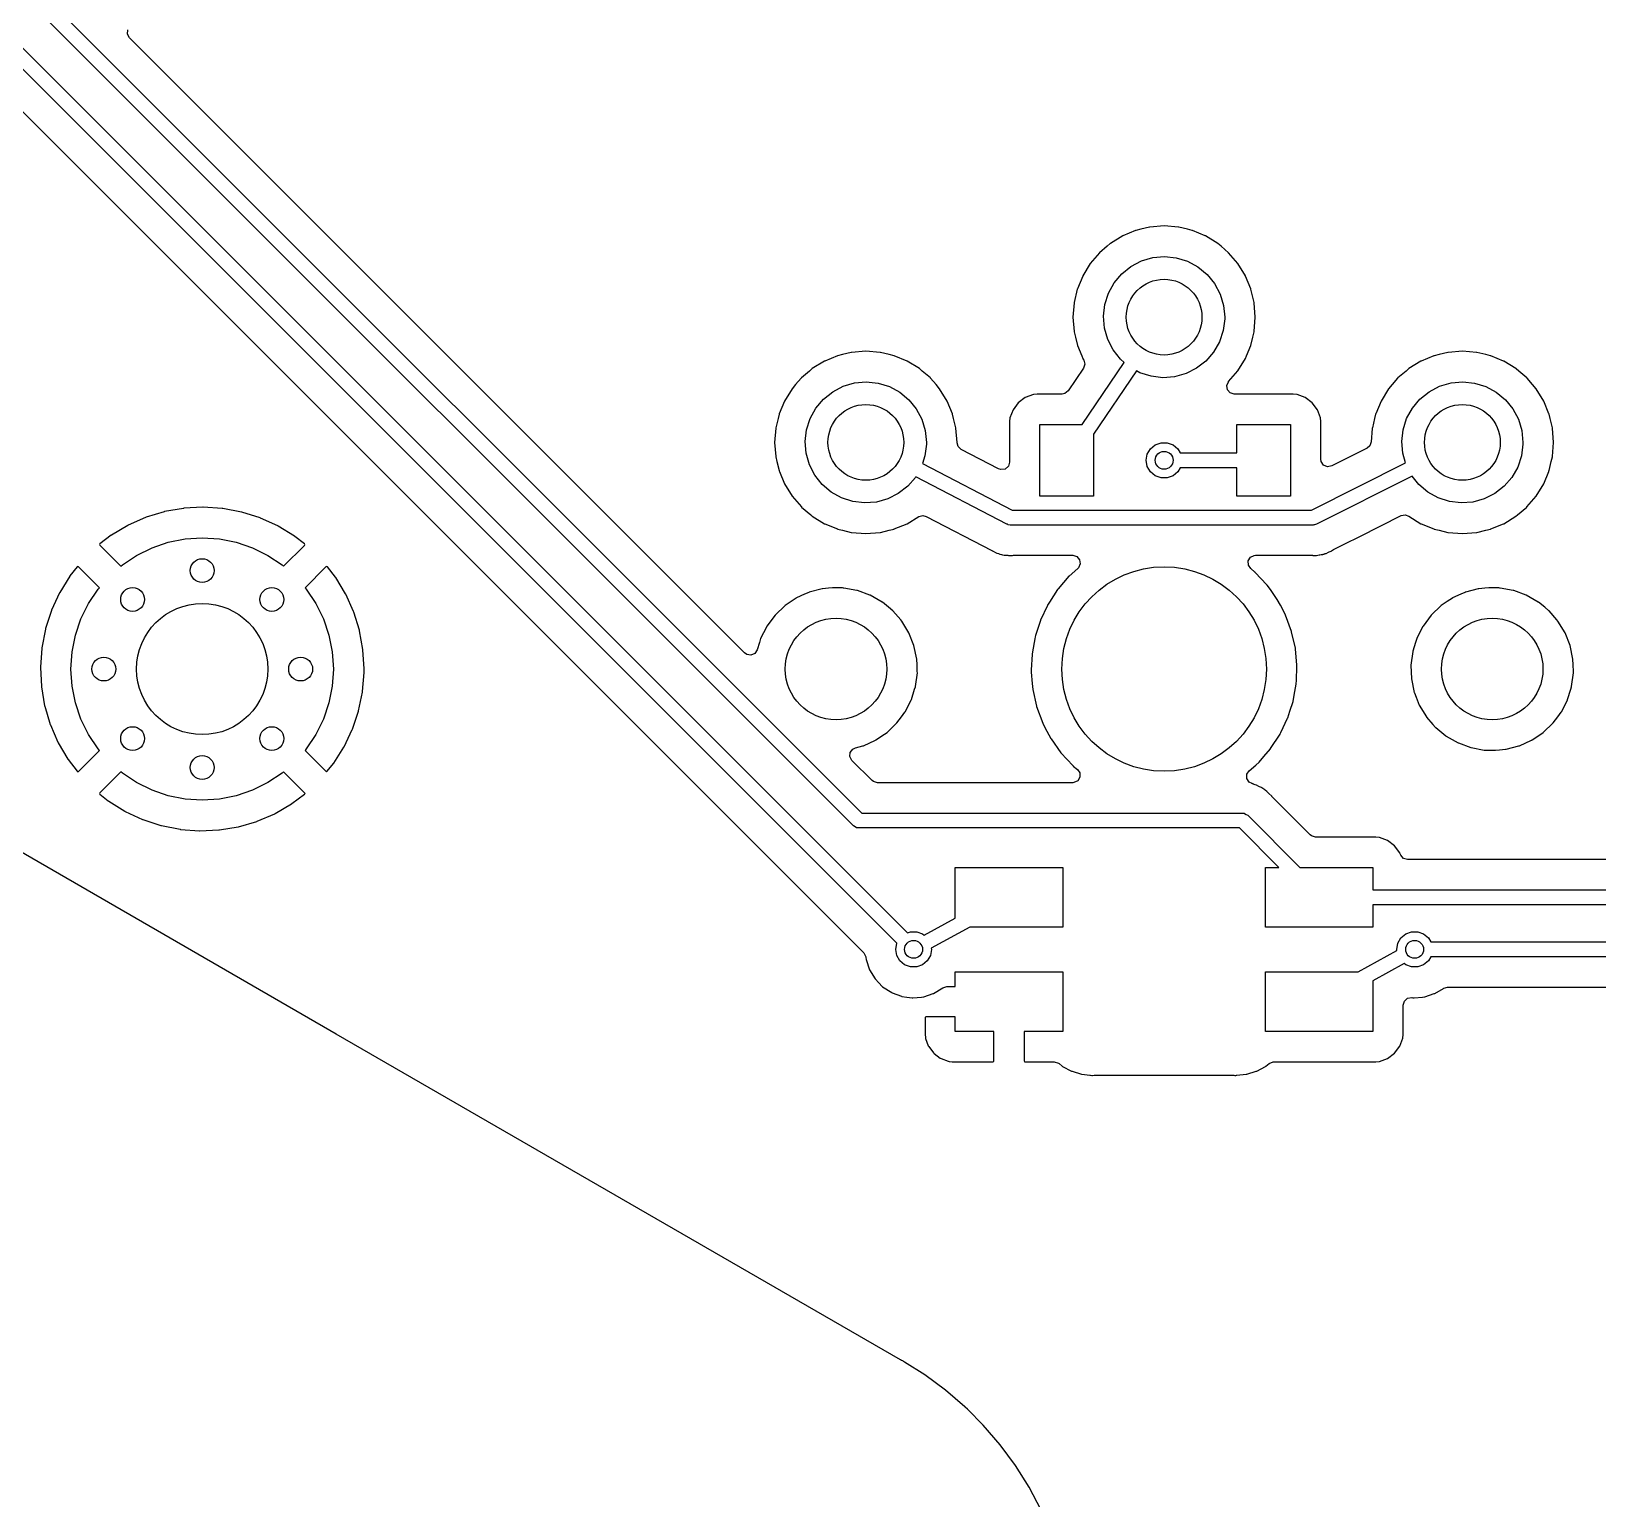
# Model space of a CAD drawing. Extents: x 144 to 253, y -181 to -52.
# Drawn here: x 169.01 to 195.27, y -140.91 to -116.31 of the extents above; entities that cross this region are included whole.
import ezdxf

# ---------------------------------------------------------------- set-up
doc = ezdxf.new("R2010")
doc.units = 0
doc.layers.add('BLACK', color=7, linetype='CONTINUOUS')

msp = doc.modelspace()

# ---------------------------------------------------------------- linework, layer by layer
at = {"layer": 'BLACK', "linetype": 'CONTINUOUS'}
for p, q in [((182.792, -129.628), (168.858, -115.695)), ((169.212, -115.695), (182.932, -129.415)), ((168.393, -116.117), (183.699, -131.422)), ((170.62, -116.356), (170.626, -116.285)), ((183.519, -131.596), (168.253, -116.33)), ((170.654, -116.419), (170.62, -116.356)), ((180.967, -126.731), (170.654, -116.419)), ((168.08, -116.875), (182.965, -131.761)), ((187.306, -119.737), (187.101, -119.863)), ((187.31, -119.736), (187.306, -119.737)), ((187.523, -119.648), (187.31, -119.736)), ((187.31, -119.736), (187.31, -119.736)), ((187.527, -119.646), (187.523, -119.648)), ((187.523, -119.648), (187.523, -119.648)), ((187.609, -119.626), (187.527, -119.646)), ((187.756, -119.591), (187.609, -119.626)), ((187.761, -119.59), (187.756, -119.591)), ((187.756, -119.591), (187.756, -119.591)), ((188, -119.571), (187.761, -119.59)), ((188.239, -119.59), (188, -119.571)), ((188.244, -119.591), (188.239, -119.59)), ((188.391, -119.626), (188.244, -119.591)), ((188.244, -119.591), (188.244, -119.591)), ((188.473, -119.646), (188.391, -119.626)), ((188.477, -119.648), (188.473, -119.646)), ((188.69, -119.736), (188.477, -119.648)), ((188.477, -119.648), (188.477, -119.648)), ((188.694, -119.737), (188.69, -119.736)), ((188.69, -119.736), (188.69, -119.736)), ((188.899, -119.863), (188.694, -119.737)), ((187.044, -119.911), (186.919, -120.019)), ((187.097, -119.866), (187.044, -119.911)), ((187.101, -119.863), (187.097, -119.866)), ((187.097, -119.866), (187.097, -119.866)), ((188.903, -119.866), (188.899, -119.863)), ((188.956, -119.911), (188.903, -119.866)), ((188.903, -119.866), (188.903, -119.866)), ((189.081, -120.019), (188.956, -119.911)), ((186.763, -120.201), (186.637, -120.406)), ((186.919, -120.019), (186.763, -120.201)), ((187.289, -120.374), (187.444, -120.25)), ((187.444, -120.25), (187.619, -120.158)), ((187.619, -120.158), (187.81, -120.102)), ((187.81, -120.102), (188.007, -120.084)), ((188.007, -120.084), (188.204, -120.105)), ((188.204, -120.105), (188.394, -120.163)), ((188.394, -120.163), (188.568, -120.258)), ((188.568, -120.258), (188.721, -120.384)), ((189.237, -120.201), (189.081, -120.019)), ((189.363, -120.406), (189.237, -120.201)), ((186.636, -120.41), (186.548, -120.623)), ((186.637, -120.406), (186.636, -120.41)), ((186.636, -120.41), (186.636, -120.41)), ((187.162, -120.526), (187.289, -120.374)), ((188.721, -120.384), (188.846, -120.538)), ((189.364, -120.41), (189.363, -120.406)), ((189.452, -120.623), (189.364, -120.41)), ((189.364, -120.41), (189.364, -120.41)), ((186.544, -120.632), (186.491, -120.856)), ((186.546, -120.627), (186.544, -120.632)), ((186.548, -120.623), (186.546, -120.627)), ((187.006, -120.889), (187.066, -120.7)), ((187.066, -120.7), (187.162, -120.526)), ((188.846, -120.538), (188.939, -120.713)), ((188.939, -120.713), (188.997, -120.903)), ((189.454, -120.627), (189.452, -120.623)), ((189.456, -120.632), (189.454, -120.627)), ((189.509, -120.856), (189.456, -120.632)), ((186.49, -120.861), (186.471, -121.1)), ((186.491, -120.856), (186.49, -120.861)), ((186.491, -120.856), (186.491, -120.856)), ((186.984, -121.086), (187.006, -120.889)), ((188.997, -120.903), (189.016, -121.1)), ((189.51, -120.861), (189.509, -120.856)), ((189.509, -120.856), (189.509, -120.856)), ((189.529, -121.1), (189.51, -120.861)), ((186.471, -121.1), (186.49, -121.339)), ((187.001, -121.283), (186.984, -121.086)), ((187.055, -121.474), (187.001, -121.283)), ((189.016, -121.128), (188.991, -121.325)), ((189.016, -121.1), (189.016, -121.128)), ((189.51, -121.339), (189.529, -121.1)), ((186.49, -121.339), (186.491, -121.344)), ((186.491, -121.344), (186.491, -121.344)), ((186.491, -121.344), (186.513, -121.438)), ((186.513, -121.438), (186.546, -121.573)), ((186.546, -121.573), (186.548, -121.577)), ((187.146, -121.65), (187.055, -121.474)), ((188.928, -121.513), (188.83, -121.686)), ((188.991, -121.325), (188.928, -121.513)), ((189.452, -121.577), (189.454, -121.573)), ((189.454, -121.573), (189.487, -121.438)), ((189.487, -121.438), (189.509, -121.344)), ((189.509, -121.344), (189.51, -121.339)), ((189.509, -121.344), (189.509, -121.344)), ((182.306, -121.837), (182.101, -121.963)), ((182.31, -121.836), (182.306, -121.837)), ((182.523, -121.748), (182.31, -121.836)), ((182.31, -121.836), (182.31, -121.836)), ((182.527, -121.746), (182.523, -121.748)), ((182.523, -121.748), (182.523, -121.748)), ((182.609, -121.726), (182.527, -121.746)), ((182.756, -121.691), (182.609, -121.726)), ((182.761, -121.69), (182.756, -121.691)), ((182.756, -121.691), (182.756, -121.691)), ((183, -121.671), (182.761, -121.69)), ((183.239, -121.69), (183, -121.671)), ((183.244, -121.691), (183.239, -121.69)), ((183.391, -121.726), (183.244, -121.691)), ((183.244, -121.691), (183.244, -121.691)), ((183.473, -121.746), (183.391, -121.726)), ((183.477, -121.748), (183.473, -121.746)), ((183.69, -121.836), (183.477, -121.748)), ((183.477, -121.748), (183.477, -121.748)), ((183.694, -121.837), (183.69, -121.836)), ((183.69, -121.836), (183.69, -121.836)), ((183.899, -121.963), (183.694, -121.837)), ((186.548, -121.577), (186.548, -121.577)), ((186.548, -121.577), (186.619, -121.75)), ((186.619, -121.75), (186.637, -121.794)), ((186.637, -121.794), (186.64, -121.798)), ((186.64, -121.798), (186.654, -121.821)), ((186.654, -121.821), (186.672, -121.889)), ((187.269, -121.806), (187.146, -121.65)), ((187.332, -121.86), (187.269, -121.806)), ((188.701, -121.836), (188.544, -121.958)), ((188.83, -121.686), (188.701, -121.836)), ((189.237, -121.999), (189.363, -121.794)), ((189.363, -121.794), (189.381, -121.75)), ((189.381, -121.75), (189.452, -121.577)), ((189.452, -121.577), (189.452, -121.577)), ((192.306, -121.837), (192.101, -121.963)), ((192.31, -121.836), (192.306, -121.837)), ((192.523, -121.748), (192.31, -121.836)), ((192.31, -121.836), (192.31, -121.836)), ((192.527, -121.746), (192.523, -121.748)), ((192.523, -121.748), (192.523, -121.748)), ((192.609, -121.726), (192.527, -121.746)), ((192.756, -121.691), (192.609, -121.726)), ((192.761, -121.69), (192.756, -121.691)), ((192.756, -121.691), (192.756, -121.691)), ((193, -121.671), (192.761, -121.69)), ((193.239, -121.69), (193, -121.671)), ((193.244, -121.691), (193.239, -121.69)), ((193.391, -121.726), (193.244, -121.691)), ((193.244, -121.691), (193.244, -121.691)), ((193.473, -121.746), (193.391, -121.726)), ((193.477, -121.748), (193.473, -121.746)), ((193.69, -121.836), (193.477, -121.748)), ((193.477, -121.748), (193.477, -121.748)), ((193.694, -121.837), (193.69, -121.836)), ((193.69, -121.836), (193.69, -121.836)), ((193.899, -121.963), (193.694, -121.837)), ((182.055, -122.003), (181.919, -122.119)), ((182.097, -121.966), (182.055, -122.003)), ((182.101, -121.963), (182.097, -121.966)), ((182.097, -121.966), (182.097, -121.966)), ((183.903, -121.966), (183.899, -121.963)), ((183.945, -122.003), (183.903, -121.966)), ((183.903, -121.966), (183.903, -121.966)), ((184.081, -122.119), (183.945, -122.003)), ((186.651, -121.958), (186.393, -122.336)), ((186.625, -122.9), (187.332, -121.86)), ((186.672, -121.889), (186.651, -121.958)), ((187.539, -122.001), (186.818, -123.06)), ((187.593, -122.031), (187.539, -122.001)), ((187.782, -122.092), (187.593, -122.031)), ((187.979, -122.116), (187.782, -122.092)), ((188.367, -122.047), (188.176, -122.101)), ((188.544, -121.958), (188.367, -122.047)), ((189.081, -122.181), (189.237, -121.999)), ((192.055, -122.003), (191.919, -122.119)), ((192.097, -121.966), (192.055, -122.003)), ((192.101, -121.963), (192.097, -121.966)), ((192.097, -121.966), (192.097, -121.966)), ((193.903, -121.966), (193.899, -121.963)), ((193.945, -122.003), (193.903, -121.966)), ((193.903, -121.966), (193.903, -121.966)), ((194.081, -122.119), (193.945, -122.003)), ((181.763, -122.301), (181.637, -122.506)), ((181.822, -122.231), (181.763, -122.301)), ((181.915, -122.122), (181.822, -122.231)), ((181.919, -122.119), (181.915, -122.122)), ((182.289, -122.474), (182.444, -122.35)), ((182.444, -122.35), (182.619, -122.258)), ((182.619, -122.258), (182.81, -122.202)), ((182.81, -122.202), (183.007, -122.184)), ((183.007, -122.184), (183.204, -122.205)), ((183.204, -122.205), (183.394, -122.263)), ((183.394, -122.263), (183.568, -122.358)), ((183.568, -122.358), (183.721, -122.484)), ((184.085, -122.122), (184.081, -122.119)), ((184.178, -122.231), (184.085, -122.122)), ((184.237, -122.301), (184.178, -122.231)), ((184.363, -122.506), (184.237, -122.301)), ((186.393, -122.336), (186.338, -122.381)), ((188.176, -122.101), (187.979, -122.116)), ((189.05, -122.247), (189.08, -122.183)), ((189.06, -122.318), (189.05, -122.247)), ((189.107, -122.371), (189.06, -122.318)), ((189.08, -122.182), (189.081, -122.181)), ((189.08, -122.183), (189.08, -122.182)), ((191.763, -122.301), (191.637, -122.506)), ((191.822, -122.231), (191.763, -122.301)), ((191.915, -122.122), (191.822, -122.231)), ((191.919, -122.119), (191.915, -122.122)), ((192.289, -122.474), (192.444, -122.35)), ((192.444, -122.35), (192.619, -122.258)), ((192.619, -122.258), (192.81, -122.202)), ((192.81, -122.202), (193.007, -122.184)), ((193.007, -122.184), (193.204, -122.205)), ((193.204, -122.205), (193.394, -122.263)), ((193.394, -122.263), (193.568, -122.358)), ((193.568, -122.358), (193.721, -122.484)), ((194.085, -122.122), (194.081, -122.119)), ((194.178, -122.231), (194.085, -122.122)), ((194.237, -122.301), (194.178, -122.231)), ((194.363, -122.506), (194.237, -122.301)), ((181.636, -122.51), (181.548, -122.723)), ((181.637, -122.506), (181.636, -122.51)), ((181.636, -122.51), (181.636, -122.51)), ((182.162, -122.626), (182.289, -122.474)), ((183.721, -122.484), (183.846, -122.638)), ((184.364, -122.51), (184.363, -122.506)), ((184.452, -122.723), (184.364, -122.51)), ((184.364, -122.51), (184.364, -122.51)), ((185.555, -122.537), (185.467, -122.653)), ((185.671, -122.449), (185.555, -122.537)), ((185.808, -122.398), (185.671, -122.449)), ((185.87, -122.391), (185.808, -122.398)), ((186.289, -122.391), (185.87, -122.391)), ((186.338, -122.381), (186.289, -122.391)), ((189.175, -122.391), (189.107, -122.371)), ((190.166, -122.391), (189.175, -122.391)), ((190.228, -122.398), (190.166, -122.391)), ((190.365, -122.449), (190.228, -122.398)), ((190.481, -122.537), (190.365, -122.449)), ((190.569, -122.653), (190.481, -122.537)), ((191.636, -122.51), (191.548, -122.723)), ((191.637, -122.506), (191.636, -122.51)), ((191.636, -122.51), (191.636, -122.51)), ((192.162, -122.626), (192.289, -122.474)), ((193.721, -122.484), (193.846, -122.638)), ((194.364, -122.51), (194.363, -122.506)), ((194.452, -122.723), (194.364, -122.51)), ((194.364, -122.51), (194.364, -122.51)), ((181.529, -122.797), (181.491, -122.956)), ((181.546, -122.727), (181.529, -122.797)), ((181.548, -122.723), (181.546, -122.727)), ((182.006, -122.989), (182.066, -122.8)), ((182.066, -122.8), (182.162, -122.626)), ((183.846, -122.638), (183.939, -122.813)), ((183.939, -122.813), (183.997, -123.003)), ((184.454, -122.727), (184.452, -122.723)), ((184.471, -122.797), (184.454, -122.727)), ((184.509, -122.956), (184.471, -122.797)), ((185.416, -122.79), (185.409, -122.852)), ((185.409, -122.852), (185.409, -123.533)), ((185.467, -122.653), (185.416, -122.79)), ((190.62, -122.79), (190.569, -122.653)), ((190.626, -122.852), (190.62, -122.79)), ((190.626, -123.482), (190.626, -122.852)), ((191.529, -122.797), (191.491, -122.956)), ((191.546, -122.727), (191.529, -122.797)), ((191.548, -122.723), (191.546, -122.727)), ((192.006, -122.989), (192.066, -122.8)), ((192.066, -122.8), (192.162, -122.626)), ((193.846, -122.638), (193.939, -122.813)), ((193.939, -122.813), (193.997, -123.003)), ((194.454, -122.727), (194.452, -122.723)), ((194.471, -122.797), (194.454, -122.727)), ((194.509, -122.956), (194.471, -122.797)), ((181.49, -122.961), (181.471, -123.2)), ((181.491, -122.956), (181.49, -122.961)), ((181.491, -122.956), (181.491, -122.956)), ((181.984, -123.186), (182.006, -122.989)), ((183.997, -123.003), (184.016, -123.2)), ((184.51, -122.961), (184.509, -122.956)), ((184.509, -122.956), (184.509, -122.956)), ((184.529, -123.2), (184.51, -122.961)), ((185.918, -124.1), (185.918, -122.9)), ((185.918, -122.9), (186.625, -122.9)), ((186.818, -123.06), (186.818, -124.1)), ((189.218, -123.375), (189.218, -122.9)), ((189.218, -122.9), (190.118, -122.9)), ((190.118, -122.9), (190.118, -124.1)), ((191.489, -122.966), (191.471, -123.193)), ((191.49, -122.961), (191.489, -122.966)), ((191.491, -122.956), (191.49, -122.961)), ((191.491, -122.956), (191.491, -122.956)), ((191.984, -123.186), (192.006, -122.989)), ((193.997, -123.003), (194.016, -123.2)), ((194.51, -122.961), (194.509, -122.956)), ((194.509, -122.956), (194.509, -122.956)), ((194.529, -123.2), (194.51, -122.961)), ((181.471, -123.2), (181.49, -123.439)), ((182.001, -123.383), (181.984, -123.186)), ((182.055, -123.574), (182.001, -123.383)), ((184.016, -123.228), (183.991, -123.425)), ((184.016, -123.2), (184.016, -123.228)), ((184.529, -123.205), (184.529, -123.2)), ((184.545, -123.268), (184.529, -123.205)), ((184.529, -123.205), (184.529, -123.205)), ((184.597, -123.317), (184.545, -123.268)), ((185.225, -123.644), (184.597, -123.317)), ((187.7, -123.5), (187.718, -123.397)), ((187.718, -123.397), (187.77, -123.307)), ((187.77, -123.307), (187.85, -123.24)), ((187.85, -123.24), (187.948, -123.205)), ((187.948, -123.205), (188.052, -123.205)), ((188.052, -123.205), (188.15, -123.24)), ((188.15, -123.24), (188.23, -123.307)), ((188.23, -123.307), (188.269, -123.375)), ((188.269, -123.375), (189.218, -123.375)), ((191.402, -123.296), (190.809, -123.595)), ((191.446, -123.259), (191.402, -123.296)), ((191.471, -123.193), (191.446, -123.259)), ((192.001, -123.383), (191.984, -123.186)), ((192.046, -123.541), (192.001, -123.383)), ((194.016, -123.228), (193.991, -123.425)), ((194.016, -123.2), (194.016, -123.228)), ((194.51, -123.439), (194.529, -123.2)), ((181.49, -123.439), (181.491, -123.444)), ((181.491, -123.444), (181.491, -123.444)), ((181.491, -123.444), (181.51, -123.522)), ((181.51, -123.522), (181.546, -123.673)), ((181.546, -123.673), (181.548, -123.677)), ((182.146, -123.75), (182.055, -123.574)), ((183.991, -123.425), (183.948, -123.553)), ((183.948, -123.553), (185.451, -124.335)), ((185.265, -123.657), (185.225, -123.644)), ((185.336, -123.647), (185.265, -123.657)), ((185.389, -123.601), (185.336, -123.647)), ((185.409, -123.533), (185.389, -123.601)), ((187.718, -123.603), (187.7, -123.5)), ((187.77, -123.693), (187.718, -123.603)), ((188.269, -123.625), (188.23, -123.693)), ((189.218, -123.625), (188.269, -123.625)), ((189.218, -124.1), (189.218, -123.625)), ((190.47, -124.335), (192.046, -123.541)), ((190.633, -123.522), (190.626, -123.482)), ((190.674, -123.581), (190.633, -123.522)), ((190.739, -123.608), (190.674, -123.581)), ((190.809, -123.595), (190.739, -123.608)), ((193.928, -123.613), (193.83, -123.786)), ((193.991, -123.425), (193.928, -123.613)), ((194.452, -123.677), (194.454, -123.673)), ((194.454, -123.673), (194.49, -123.522)), ((194.49, -123.522), (194.509, -123.444)), ((194.509, -123.444), (194.51, -123.439)), ((194.509, -123.444), (194.509, -123.444)), ((181.548, -123.677), (181.548, -123.677)), ((181.548, -123.677), (181.552, -123.687)), ((181.552, -123.687), (181.637, -123.894)), ((181.637, -123.894), (181.763, -124.099)), ((182.269, -123.906), (182.146, -123.75)), ((182.42, -124.034), (182.269, -123.906)), ((183.701, -123.936), (183.544, -124.058)), ((183.83, -123.786), (183.701, -123.936)), ((183.836, -123.776), (183.83, -123.786)), ((185.362, -124.571), (183.836, -123.776)), ((187.85, -123.76), (187.77, -123.693)), ((187.948, -123.795), (187.85, -123.76)), ((188.052, -123.795), (187.948, -123.795)), ((188.15, -123.76), (188.052, -123.795)), ((188.23, -123.693), (188.15, -123.76)), ((192.157, -123.765), (190.556, -124.572)), ((192.269, -123.906), (192.157, -123.765)), ((192.42, -124.034), (192.269, -123.906)), ((193.701, -123.936), (193.544, -124.058)), ((193.83, -123.786), (193.701, -123.936)), ((194.237, -124.099), (194.363, -123.894)), ((194.363, -123.894), (194.448, -123.687)), ((194.448, -123.687), (194.452, -123.677)), ((194.452, -123.677), (194.452, -123.677)), ((181.763, -124.099), (181.919, -124.281)), ((182.593, -124.131), (182.42, -124.034)), ((182.782, -124.192), (182.593, -124.131)), ((182.979, -124.216), (182.782, -124.192)), ((183.176, -124.201), (182.979, -124.216)), ((183.367, -124.147), (183.176, -124.201)), ((183.544, -124.058), (183.367, -124.147)), ((186.818, -124.1), (185.918, -124.1)), ((190.118, -124.1), (189.218, -124.1)), ((192.593, -124.131), (192.42, -124.034)), ((192.782, -124.192), (192.593, -124.131)), ((192.979, -124.216), (192.782, -124.192)), ((193.176, -124.201), (192.979, -124.216)), ((193.367, -124.147), (193.176, -124.201)), ((193.544, -124.058), (193.367, -124.147)), ((194.081, -124.281), (194.237, -124.099)), ((170.926, -124.459), (170.634, -124.588)), ((170.933, -124.456), (170.926, -124.459)), ((171.238, -124.363), (170.933, -124.456)), ((171.245, -124.361), (171.238, -124.363)), ((171.559, -124.306), (171.245, -124.361)), ((171.567, -124.305), (171.559, -124.306)), ((171.885, -124.287), (171.567, -124.305)), ((171.893, -124.287), (171.885, -124.287)), ((172.211, -124.308), (171.893, -124.287)), ((172.219, -124.309), (172.211, -124.308)), ((172.532, -124.368), (172.219, -124.309)), ((172.54, -124.37), (172.532, -124.368)), ((172.844, -124.466), (172.54, -124.37)), ((181.919, -124.281), (181.922, -124.285)), ((181.922, -124.285), (182.075, -124.415)), ((182.075, -124.415), (182.101, -124.437)), ((182.101, -124.437), (182.306, -124.563)), ((183.694, -124.563), (183.887, -124.445)), ((183.887, -124.445), (183.955, -124.426)), ((183.955, -124.426), (184.011, -124.44)), ((184.011, -124.44), (185.114, -125.015)), ((185.451, -124.335), (190.47, -124.335)), ((191.283, -124.775), (191.972, -124.427)), ((191.972, -124.427), (192.042, -124.415)), ((192.042, -124.415), (192.101, -124.437)), ((192.101, -124.437), (192.101, -124.437)), ((192.101, -124.437), (192.102, -124.438)), ((192.102, -124.438), (192.102, -124.438)), ((192.102, -124.438), (192.306, -124.563)), ((193.694, -124.563), (193.899, -124.437)), ((193.899, -124.437), (193.925, -124.415)), ((193.925, -124.415), (194.078, -124.285)), ((194.078, -124.285), (194.081, -124.281)), ((170.627, -124.591), (170.353, -124.754)), ((170.634, -124.588), (170.627, -124.591)), ((172.851, -124.469), (172.844, -124.466)), ((173.141, -124.601), (172.851, -124.469)), ((173.148, -124.604), (173.141, -124.601)), ((173.42, -124.77), (173.148, -124.604)), ((182.306, -124.563), (182.31, -124.564)), ((182.31, -124.564), (182.31, -124.564)), ((182.31, -124.564), (182.523, -124.652)), ((182.523, -124.652), (182.527, -124.654)), ((182.527, -124.654), (182.609, -124.674)), ((182.609, -124.674), (182.756, -124.709)), ((182.756, -124.709), (182.756, -124.709)), ((182.756, -124.709), (182.761, -124.71)), ((182.761, -124.71), (183, -124.729)), ((183, -124.729), (183.239, -124.71)), ((183.239, -124.71), (183.244, -124.709)), ((183.244, -124.709), (183.391, -124.674)), ((183.244, -124.709), (183.244, -124.709)), ((183.391, -124.674), (183.473, -124.654)), ((183.473, -124.654), (183.477, -124.652)), ((183.477, -124.652), (183.69, -124.564)), ((183.69, -124.564), (183.694, -124.563)), ((183.69, -124.564), (183.69, -124.564)), ((185.374, -124.573), (185.362, -124.571)), ((185.384, -124.58), (185.374, -124.573)), ((185.42, -124.585), (185.384, -124.58)), ((190.5, -124.585), (185.42, -124.585)), ((190.511, -124.582), (190.5, -124.585)), ((190.522, -124.583), (190.511, -124.582)), ((190.556, -124.572), (190.522, -124.583)), ((192.306, -124.563), (192.31, -124.564)), ((192.31, -124.564), (192.31, -124.564)), ((192.31, -124.564), (192.523, -124.652)), ((192.523, -124.652), (192.527, -124.654)), ((192.527, -124.654), (192.609, -124.674)), ((192.609, -124.674), (192.756, -124.709)), ((192.756, -124.709), (192.756, -124.709)), ((192.756, -124.709), (192.761, -124.71)), ((192.761, -124.71), (193, -124.729)), ((193, -124.729), (193.239, -124.71)), ((193.239, -124.71), (193.244, -124.709)), ((193.244, -124.709), (193.391, -124.674)), ((193.244, -124.709), (193.244, -124.709)), ((193.391, -124.674), (193.473, -124.654)), ((193.473, -124.654), (193.477, -124.652)), ((193.477, -124.652), (193.69, -124.564)), ((193.69, -124.564), (193.694, -124.563)), ((193.69, -124.564), (193.69, -124.564)), ((170.161, -124.902), (170.153, -124.913)), ((170.153, -124.913), (170.16, -124.925)), ((170.16, -124.925), (170.511, -125.277)), ((170.347, -124.758), (170.161, -124.902)), ((170.353, -124.754), (170.347, -124.758)), ((170.775, -125.095), (171.033, -124.967)), ((171.033, -124.967), (171.306, -124.875)), ((171.306, -124.875), (171.588, -124.819)), ((171.588, -124.819), (171.875, -124.8)), ((171.875, -124.8), (172.162, -124.819)), ((172.162, -124.819), (172.444, -124.875)), ((172.444, -124.875), (172.717, -124.967)), ((172.717, -124.967), (172.975, -125.095)), ((173.239, -125.277), (173.59, -124.926)), ((173.426, -124.775), (173.42, -124.77)), ((173.589, -124.903), (173.426, -124.775)), ((173.597, -124.913), (173.589, -124.903)), ((173.59, -124.926), (173.597, -124.913)), ((190.84, -124.998), (191.031, -124.902)), ((191.031, -124.902), (191.283, -124.775)), ((170.536, -125.255), (170.775, -125.095)), ((172.975, -125.095), (173.214, -125.255)), ((185.114, -125.015), (185.12, -125.018)), ((185.12, -125.018), (185.122, -125.019)), ((185.122, -125.019), (185.185, -125.054)), ((185.185, -125.054), (185.193, -125.056)), ((185.193, -125.056), (185.193, -125.056)), ((185.193, -125.056), (185.225, -125.064)), ((185.225, -125.064), (185.237, -125.068)), ((185.237, -125.068), (185.247, -125.072)), ((185.247, -125.072), (185.275, -125.082)), ((185.275, -125.082), (185.292, -125.084)), ((185.292, -125.084), (185.299, -125.084)), ((185.299, -125.084), (185.317, -125.088)), ((185.317, -125.088), (185.34, -125.093)), ((185.34, -125.093), (185.381, -125.093)), ((185.381, -125.093), (185.394, -125.094)), ((185.394, -125.094), (185.434, -125.098)), ((185.434, -125.098), (185.458, -125.095)), ((185.458, -125.095), (185.476, -125.093)), ((185.476, -125.093), (186.467, -125.093)), ((186.467, -125.093), (186.535, -125.114)), ((186.535, -125.114), (186.582, -125.167)), ((186.592, -125.237), (186.562, -125.302)), ((186.582, -125.167), (186.592, -125.237)), ((189.411, -125.187), (189.448, -125.126)), ((189.413, -125.258), (189.411, -125.187)), ((189.448, -125.126), (189.512, -125.095)), ((189.512, -125.095), (189.533, -125.093)), ((189.533, -125.093), (190.486, -125.093)), ((190.486, -125.093), (190.491, -125.094)), ((190.491, -125.094), (190.557, -125.096)), ((190.557, -125.096), (190.602, -125.086)), ((190.602, -125.086), (190.613, -125.084)), ((190.613, -125.084), (190.633, -125.082)), ((190.633, -125.082), (190.651, -125.079)), ((190.651, -125.079), (190.659, -125.078)), ((190.651, -125.079), (190.651, -125.079)), ((190.659, -125.078), (190.666, -125.076)), ((190.666, -125.076), (190.676, -125.072)), ((190.666, -125.076), (190.666, -125.076)), ((190.676, -125.072), (190.696, -125.066)), ((190.696, -125.066), (190.697, -125.065)), ((190.697, -125.065), (190.714, -125.062)), ((190.714, -125.062), (190.755, -125.041)), ((190.755, -125.041), (190.765, -125.036)), ((190.765, -125.036), (190.8, -125.022)), ((190.8, -125.022), (190.808, -125.02)), ((190.8, -125.022), (190.8, -125.022)), ((190.808, -125.02), (190.823, -125.009)), ((190.823, -125.009), (190.84, -124.998)), ((169.653, -125.443), (169.486, -125.715)), ((169.658, -125.437), (169.653, -125.443)), ((169.778, -125.286), (169.658, -125.437)), ((169.789, -125.279), (169.778, -125.286)), ((169.801, -125.286), (169.789, -125.279)), ((170.152, -125.636), (169.801, -125.286)), ((170.511, -125.277), (170.536, -125.255)), ((173.214, -125.255), (173.239, -125.277)), ((173.949, -125.285), (173.598, -125.636)), ((173.961, -125.278), (173.949, -125.285)), ((173.973, -125.287), (173.961, -125.278)), ((174.108, -125.46), (173.973, -125.287)), ((174.113, -125.467), (174.108, -125.46)), ((174.277, -125.74), (174.113, -125.467)), ((186.405, -125.444), (186.224, -125.657)), ((186.408, -125.441), (186.405, -125.444)), ((186.405, -125.444), (186.405, -125.444)), ((186.551, -125.313), (186.408, -125.441)), ((186.562, -125.302), (186.551, -125.313)), ((189.453, -125.317), (189.413, -125.258)), ((189.522, -125.373), (189.453, -125.317)), ((189.525, -125.376), (189.522, -125.373)), ((189.522, -125.373), (189.522, -125.373)), ((189.528, -125.379), (189.525, -125.376)), ((189.724, -125.589), (189.528, -125.379)), ((169.482, -125.721), (169.349, -126.011)), ((169.486, -125.715), (169.482, -125.721)), ((169.97, -125.9), (170.13, -125.661)), ((170.13, -125.661), (170.152, -125.636)), ((173.598, -125.636), (173.62, -125.661)), ((173.62, -125.661), (173.78, -125.9)), ((174.281, -125.747), (174.277, -125.74)), ((174.411, -126.038), (174.281, -125.747)), ((181.973, -125.747), (181.836, -125.808)), ((182.042, -125.715), (181.973, -125.747)), ((182.047, -125.713), (182.042, -125.715)), ((182.042, -125.715), (182.042, -125.715)), ((182.052, -125.712), (182.047, -125.713)), ((182.265, -125.657), (182.052, -125.712)), ((182.052, -125.712), (182.052, -125.712)), ((182.27, -125.655), (182.265, -125.657)), ((182.265, -125.657), (182.265, -125.657)), ((182.275, -125.655), (182.27, -125.655)), ((182.375, -125.646), (182.275, -125.655)), ((182.275, -125.655), (182.275, -125.655)), ((182.442, -125.641), (182.375, -125.646)), ((182.604, -125.641), (182.442, -125.641)), ((182.606, -125.641), (182.604, -125.641)), ((182.611, -125.641), (182.606, -125.641)), ((182.606, -125.641), (182.606, -125.641)), ((182.628, -125.642), (182.611, -125.641)), ((182.632, -125.642), (182.628, -125.642)), ((182.85, -125.682), (182.632, -125.642)), ((182.632, -125.642), (182.632, -125.642)), ((182.855, -125.683), (182.85, -125.682)), ((182.85, -125.682), (182.85, -125.682)), ((182.86, -125.685), (182.855, -125.683)), ((183.067, -125.76), (182.86, -125.685)), ((182.86, -125.685), (182.86, -125.685)), ((183.072, -125.762), (183.067, -125.76)), ((183.067, -125.76), (183.067, -125.76)), ((183.273, -125.876), (183.072, -125.762)), ((186.214, -125.669), (186.077, -125.879)), ((186.216, -125.665), (186.214, -125.669)), ((186.214, -125.669), (186.214, -125.669)), ((186.224, -125.657), (186.216, -125.665)), ((189.727, -125.592), (189.724, -125.589)), ((189.724, -125.589), (189.724, -125.589)), ((189.729, -125.595), (189.727, -125.592)), ((189.781, -125.669), (189.729, -125.595)), ((189.729, -125.595), (189.729, -125.595)), ((189.898, -125.833), (189.781, -125.669)), ((192.973, -125.747), (192.836, -125.808)), ((193.042, -125.715), (192.973, -125.747)), ((193.047, -125.713), (193.042, -125.715)), ((193.042, -125.715), (193.042, -125.715)), ((193.052, -125.712), (193.047, -125.713)), ((193.265, -125.657), (193.052, -125.712)), ((193.052, -125.712), (193.052, -125.712)), ((193.27, -125.655), (193.265, -125.657)), ((193.265, -125.657), (193.265, -125.657)), ((193.275, -125.655), (193.27, -125.655)), ((193.375, -125.646), (193.275, -125.655)), ((193.275, -125.655), (193.275, -125.655)), ((193.442, -125.641), (193.375, -125.646)), ((193.604, -125.641), (193.442, -125.641)), ((193.606, -125.641), (193.604, -125.641)), ((193.611, -125.641), (193.606, -125.641)), ((193.606, -125.641), (193.606, -125.641)), ((193.628, -125.642), (193.611, -125.641)), ((193.632, -125.642), (193.628, -125.642)), ((193.85, -125.682), (193.632, -125.642)), ((193.632, -125.642), (193.632, -125.642)), ((193.855, -125.683), (193.85, -125.682)), ((193.85, -125.682), (193.85, -125.682)), ((193.86, -125.685), (193.855, -125.683)), ((194.067, -125.76), (193.86, -125.685)), ((193.86, -125.685), (193.86, -125.685)), ((194.072, -125.762), (194.067, -125.76)), ((194.067, -125.76), (194.067, -125.76)), ((194.273, -125.876), (194.072, -125.762)), ((169.346, -126.018), (169.248, -126.322)), ((169.349, -126.011), (169.346, -126.018)), ((169.842, -126.158), (169.97, -125.9)), ((173.78, -125.9), (173.908, -126.158)), ((174.414, -126.045), (174.411, -126.038)), ((181.645, -125.937), (181.478, -126.096)), ((181.746, -125.869), (181.645, -125.937)), ((181.832, -125.811), (181.746, -125.869)), ((181.836, -125.808), (181.832, -125.811)), ((181.832, -125.811), (181.832, -125.811)), ((183.277, -125.879), (183.273, -125.876)), ((183.381, -125.964), (183.277, -125.879)), ((183.277, -125.879), (183.277, -125.879)), ((183.451, -126.022), (183.381, -125.964)), ((183.455, -126.026), (183.451, -126.022)), ((183.585, -126.176), (183.455, -126.026)), ((183.455, -126.026), (183.455, -126.026)), ((186.044, -125.937), (185.928, -126.18)), ((186.053, -125.917), (186.044, -125.937)), ((186.055, -125.913), (186.053, -125.917)), ((186.053, -125.917), (186.053, -125.917)), ((186.077, -125.879), (186.055, -125.913)), ((189.949, -125.93), (189.898, -125.833)), ((190.006, -126.038), (189.949, -125.93)), ((190.035, -126.094), (190.006, -126.038)), ((192.645, -125.937), (192.478, -126.096)), ((192.746, -125.869), (192.645, -125.937)), ((192.832, -125.811), (192.746, -125.869)), ((192.836, -125.808), (192.832, -125.811)), ((192.832, -125.811), (192.832, -125.811)), ((194.277, -125.879), (194.273, -125.876)), ((194.381, -125.964), (194.277, -125.879)), ((194.277, -125.879), (194.277, -125.879)), ((194.451, -126.022), (194.381, -125.964)), ((194.455, -126.026), (194.451, -126.022)), ((194.585, -126.176), (194.455, -126.026)), ((194.455, -126.026), (194.455, -126.026)), ((169.75, -126.431), (169.842, -126.158)), ((173.908, -126.158), (174, -126.431)), ((174.509, -126.349), (174.414, -126.045)), ((181.338, -126.286), (181.283, -126.393)), ((181.34, -126.281), (181.338, -126.286)), ((181.478, -126.096), (181.34, -126.281)), ((183.602, -126.196), (183.585, -126.176)), ((183.722, -126.393), (183.602, -126.196)), ((185.927, -126.184), (185.846, -126.436)), ((185.928, -126.18), (185.927, -126.184)), ((185.927, -126.184), (185.927, -126.184)), ((190.137, -126.371), (190.035, -126.094)), ((192.338, -126.286), (192.283, -126.393)), ((192.34, -126.281), (192.338, -126.286)), ((192.478, -126.096), (192.34, -126.281)), ((194.602, -126.196), (194.585, -126.176)), ((194.722, -126.393), (194.602, -126.196)), ((169.247, -126.329), (169.186, -126.642)), ((169.248, -126.322), (169.247, -126.329)), ((169.694, -126.713), (169.75, -126.431)), ((174, -126.431), (174.056, -126.713)), ((174.51, -126.357), (174.509, -126.349)), ((174.568, -126.67), (174.51, -126.357)), ((181.215, -126.555), (181.176, -126.679)), ((181.236, -126.487), (181.215, -126.555)), ((181.283, -126.393), (181.236, -126.487)), ((183.807, -126.608), (183.722, -126.393)), ((185.833, -126.492), (185.793, -126.712)), ((185.838, -126.461), (185.833, -126.492)), ((185.846, -126.436), (185.838, -126.461)), ((190.138, -126.375), (190.137, -126.371)), ((190.2, -126.65), (190.138, -126.375)), ((190.138, -126.375), (190.138, -126.375)), ((192.215, -126.555), (192.169, -126.702)), ((192.236, -126.487), (192.215, -126.555)), ((192.283, -126.393), (192.236, -126.487)), ((194.807, -126.608), (194.722, -126.393)), ((169.185, -126.65), (169.162, -126.968)), ((169.186, -126.642), (169.185, -126.65)), ((169.675, -127), (169.694, -126.713)), ((174.056, -126.713), (174.075, -127)), ((174.569, -126.678), (174.568, -126.67)), ((174.588, -126.998), (174.569, -126.678)), ((181.002, -126.756), (180.967, -126.731)), ((181.072, -126.767), (181.002, -126.756)), ((181.137, -126.738), (181.072, -126.767)), ((181.176, -126.679), (181.137, -126.738)), ((183.854, -126.834), (183.807, -126.608)), ((185.786, -126.756), (185.774, -127.013)), ((185.793, -126.712), (185.786, -126.752)), ((185.786, -126.752), (185.786, -126.756)), ((185.786, -126.756), (185.786, -126.756)), ((190.202, -126.659), (190.2, -126.65)), ((190.202, -126.663), (190.202, -126.659)), ((190.226, -126.936), (190.202, -126.663)), ((192.168, -126.707), (192.137, -126.936)), ((192.169, -126.702), (192.168, -126.707)), ((192.169, -126.702), (192.169, -126.702)), ((194.854, -126.834), (194.807, -126.608)), ((169.162, -126.968), (169.162, -126.975)), ((169.162, -126.975), (169.178, -127.294)), ((169.694, -127.287), (169.675, -127)), ((174.075, -127), (174.056, -127.287)), ((174.561, -127.378), (174.587, -127.059)), ((174.587, -127.055), (174.588, -127.002)), ((174.587, -127.059), (174.587, -127.055)), ((174.588, -127.002), (174.588, -126.998)), ((183.832, -127.293), (183.863, -127.064)), ((183.858, -126.93), (183.854, -126.834)), ((183.862, -127.042), (183.858, -126.93)), ((183.863, -127.064), (183.862, -127.042)), ((185.774, -127.013), (185.773, -127.047)), ((185.773, -127.047), (185.773, -127.051)), ((185.773, -127.051), (185.773, -127.051)), ((185.773, -127.051), (185.79, -127.244)), ((190.217, -127.19), (190.227, -126.958)), ((190.227, -126.953), (190.226, -126.936)), ((190.227, -126.958), (190.227, -126.953)), ((190.227, -126.958), (190.227, -126.958)), ((192.137, -126.936), (192.137, -126.941)), ((192.137, -126.941), (192.141, -127.047)), ((192.137, -126.941), (192.137, -126.941)), ((192.141, -127.047), (192.146, -127.166)), ((194.832, -127.293), (194.863, -127.064)), ((194.858, -126.93), (194.854, -126.834)), ((194.862, -127.042), (194.858, -126.93)), ((194.863, -127.064), (194.862, -127.042)), ((169.178, -127.294), (169.179, -127.301)), ((169.179, -127.301), (169.233, -127.616)), ((169.75, -127.569), (169.694, -127.287)), ((174.056, -127.287), (174, -127.569)), ((183.764, -127.513), (183.818, -127.339)), ((183.818, -127.339), (183.831, -127.298)), ((183.831, -127.298), (183.832, -127.293)), ((183.831, -127.298), (183.831, -127.298)), ((185.79, -127.244), (185.798, -127.341)), ((185.798, -127.341), (185.799, -127.345)), ((185.799, -127.345), (185.799, -127.345)), ((185.799, -127.345), (185.861, -127.622)), ((190.191, -127.378), (190.213, -127.252)), ((190.213, -127.252), (190.214, -127.248)), ((190.213, -127.252), (190.213, -127.252)), ((190.214, -127.248), (190.217, -127.19)), ((192.146, -127.166), (192.193, -127.392)), ((194.764, -127.513), (194.818, -127.339)), ((194.818, -127.339), (194.831, -127.298)), ((194.831, -127.298), (194.832, -127.293)), ((194.831, -127.298), (194.831, -127.298)), ((169.842, -127.842), (169.75, -127.569)), ((174, -127.569), (173.908, -127.842)), ((174.496, -127.698), (174.56, -127.386)), ((174.56, -127.386), (174.561, -127.378)), ((183.66, -127.719), (183.715, -127.61)), ((183.715, -127.61), (183.762, -127.518)), ((183.762, -127.518), (183.764, -127.513)), ((183.762, -127.518), (183.762, -127.518)), ((190.107, -127.709), (190.161, -127.543)), ((190.161, -127.543), (190.162, -127.539)), ((190.161, -127.543), (190.161, -127.543)), ((190.162, -127.539), (190.191, -127.378)), ((192.193, -127.392), (192.195, -127.397)), ((192.195, -127.397), (192.195, -127.397)), ((192.195, -127.397), (192.225, -127.471)), ((192.225, -127.471), (192.278, -127.607)), ((192.278, -127.607), (192.398, -127.804)), ((194.66, -127.719), (194.715, -127.61)), ((194.715, -127.61), (194.762, -127.518)), ((194.762, -127.518), (194.764, -127.513)), ((194.762, -127.518), (194.762, -127.518)), ((169.233, -127.616), (169.235, -127.623)), ((169.235, -127.623), (169.326, -127.929)), ((169.97, -128.1), (169.842, -127.842)), ((173.908, -127.842), (173.78, -128.1)), ((174.393, -128.008), (174.494, -127.706)), ((174.494, -127.706), (174.496, -127.698)), ((183.522, -127.904), (183.6, -127.799)), ((183.6, -127.799), (183.656, -127.723)), ((183.656, -127.723), (183.66, -127.719)), ((183.656, -127.723), (183.656, -127.723)), ((185.861, -127.622), (185.863, -127.629)), ((185.863, -127.629), (185.965, -127.906)), ((189.955, -128.066), (190.07, -127.824)), ((190.07, -127.824), (190.072, -127.82)), ((190.072, -127.82), (190.107, -127.709)), ((192.398, -127.804), (192.401, -127.808)), ((192.401, -127.808), (192.506, -127.929)), ((194.522, -127.904), (194.6, -127.799)), ((194.6, -127.799), (194.656, -127.723)), ((194.656, -127.723), (194.66, -127.719)), ((194.656, -127.723), (194.656, -127.723)), ((169.326, -127.929), (169.329, -127.936)), ((169.329, -127.936), (169.456, -128.228)), ((170.13, -128.339), (169.97, -128.1)), ((173.78, -128.1), (173.62, -128.339)), ((174.254, -128.304), (174.391, -128.015)), ((174.391, -128.015), (174.393, -128.008)), ((183.168, -128.189), (183.315, -128.09)), ((183.315, -128.09), (183.355, -128.063)), ((183.355, -128.063), (183.522, -127.904)), ((185.965, -127.906), (185.967, -127.91)), ((185.967, -127.91), (185.967, -127.91)), ((185.967, -127.91), (186.003, -127.978)), ((186.003, -127.978), (186.102, -128.167)), ((189.786, -128.331), (189.943, -128.09)), ((189.943, -128.09), (189.945, -128.087)), ((189.943, -128.09), (189.943, -128.09)), ((189.945, -128.087), (189.955, -128.066)), ((192.506, -127.929), (192.549, -127.978)), ((192.549, -127.978), (192.553, -127.981)), ((192.553, -127.981), (192.723, -128.121)), ((192.723, -128.121), (192.723, -128.121)), ((192.723, -128.121), (192.727, -128.124)), ((192.727, -128.124), (192.928, -128.238)), ((194.168, -128.189), (194.315, -128.09)), ((194.315, -128.09), (194.355, -128.063)), ((194.355, -128.063), (194.522, -127.904)), ((169.456, -128.228), (169.46, -128.235)), ((169.46, -128.235), (169.621, -128.51)), ((169.8, -128.716), (170.152, -128.364)), ((170.152, -128.364), (170.13, -128.339)), ((173.62, -128.339), (173.598, -128.364)), ((173.598, -128.364), (173.948, -128.714)), ((174.08, -128.58), (174.25, -128.31)), ((174.25, -128.31), (174.254, -128.304)), ((182.733, -128.469), (182.738, -128.398)), ((182.738, -128.398), (182.781, -128.341)), ((182.781, -128.341), (182.825, -128.32)), ((182.825, -128.32), (182.948, -128.288)), ((182.948, -128.288), (182.953, -128.287)), ((182.948, -128.288), (182.948, -128.288)), ((182.953, -128.287), (182.958, -128.285)), ((182.958, -128.285), (183.159, -128.194)), ((182.958, -128.285), (182.958, -128.285)), ((183.159, -128.194), (183.164, -128.192)), ((183.164, -128.192), (183.168, -128.189)), ((183.168, -128.189), (183.168, -128.189)), ((186.102, -128.167), (186.105, -128.171)), ((186.105, -128.171), (186.271, -128.405)), ((189.669, -128.469), (189.781, -128.338)), ((189.781, -128.338), (189.784, -128.335)), ((189.781, -128.338), (189.781, -128.338)), ((189.784, -128.335), (189.786, -128.331)), ((189.786, -128.331), (189.786, -128.331)), ((192.928, -128.238), (192.933, -128.24)), ((192.933, -128.24), (192.933, -128.24)), ((192.933, -128.24), (193.14, -128.315)), ((193.14, -128.315), (193.14, -128.315)), ((193.14, -128.315), (193.145, -128.317)), ((193.145, -128.317), (193.15, -128.318)), ((193.15, -128.318), (193.15, -128.318)), ((193.15, -128.318), (193.368, -128.358)), ((193.368, -128.358), (193.368, -128.358)), ((193.368, -128.358), (193.372, -128.358)), ((193.372, -128.358), (193.389, -128.359)), ((193.389, -128.359), (193.394, -128.359)), ((193.394, -128.359), (193.394, -128.359)), ((193.394, -128.359), (193.396, -128.359)), ((193.396, -128.359), (193.558, -128.359)), ((193.558, -128.359), (193.625, -128.354)), ((193.625, -128.354), (193.725, -128.345)), ((193.725, -128.345), (193.725, -128.345)), ((193.725, -128.345), (193.73, -128.345)), ((193.73, -128.345), (193.735, -128.343)), ((193.735, -128.343), (193.948, -128.288)), ((193.735, -128.343), (193.735, -128.343)), ((193.948, -128.288), (193.953, -128.287)), ((193.948, -128.288), (193.948, -128.288)), ((193.953, -128.287), (193.958, -128.285)), ((193.958, -128.285), (194.159, -128.194)), ((193.958, -128.285), (193.958, -128.285)), ((194.159, -128.194), (194.164, -128.192)), ((194.164, -128.192), (194.168, -128.189)), ((194.168, -128.189), (194.168, -128.189)), ((169.621, -128.51), (169.626, -128.516)), ((169.626, -128.516), (169.776, -128.714)), ((173.972, -128.714), (174.076, -128.586)), ((174.076, -128.586), (174.08, -128.58)), ((182.767, -128.531), (182.733, -128.469)), ((183.105, -128.87), (182.767, -128.531)), ((186.271, -128.405), (186.271, -128.405)), ((186.271, -128.405), (186.273, -128.408)), ((186.273, -128.408), (186.276, -128.411)), ((186.276, -128.411), (186.276, -128.411)), ((186.276, -128.411), (186.368, -128.51)), ((186.368, -128.51), (186.475, -128.624)), ((186.475, -128.624), (186.478, -128.627)), ((186.478, -128.627), (186.478, -128.627)), ((186.478, -128.627), (186.547, -128.683)), ((189.425, -128.708), (189.535, -128.609)), ((189.535, -128.609), (189.592, -128.559)), ((189.592, -128.559), (189.669, -128.469)), ((169.776, -128.714), (169.788, -128.722)), ((169.788, -128.722), (169.8, -128.716)), ((170.511, -128.723), (170.161, -129.073)), ((170.536, -128.745), (170.511, -128.723)), ((170.775, -128.905), (170.536, -128.745)), ((171.033, -129.033), (170.775, -128.905)), ((172.975, -128.905), (172.717, -129.033)), ((173.214, -128.745), (172.975, -128.905)), ((173.239, -128.723), (173.214, -128.745)), ((173.591, -129.075), (173.239, -128.723)), ((173.948, -128.714), (173.961, -128.721)), ((173.961, -128.721), (173.972, -128.714)), ((183.126, -128.886), (183.105, -128.87)), ((183.195, -128.906), (183.126, -128.886)), ((186.467, -128.906), (183.195, -128.906)), ((186.488, -128.905), (186.467, -128.906)), ((186.552, -128.874), (186.488, -128.905)), ((186.547, -128.683), (186.587, -128.742)), ((186.588, -128.813), (186.552, -128.874)), ((186.587, -128.742), (186.588, -128.813)), ((189.387, -128.836), (189.388, -128.765)), ((189.425, -128.896), (189.387, -128.836)), ((189.388, -128.765), (189.425, -128.708)), ((189.476, -128.92), (189.425, -128.896)), ((189.475, -128.923), (189.476, -128.92)), ((189.483, -128.926), (189.475, -128.923)), ((189.491, -128.927), (189.483, -128.926)), ((189.498, -128.93), (189.491, -128.927)), ((174.12, -133.122), (167.13, -129.086)), ((170.161, -129.073), (170.154, -129.086)), ((170.154, -129.086), (170.161, -129.097)), ((170.161, -129.097), (170.3, -129.209)), ((171.306, -129.125), (171.033, -129.033)), ((171.588, -129.181), (171.306, -129.125)), ((171.875, -129.2), (171.588, -129.181)), ((172.162, -129.181), (171.875, -129.2)), ((172.444, -129.125), (172.162, -129.181)), ((172.717, -129.033), (172.444, -129.125)), ((173.379, -129.257), (173.589, -129.099)), ((173.589, -129.099), (173.598, -129.087)), ((173.598, -129.087), (173.591, -129.075)), ((189.509, -128.935), (189.498, -128.93)), ((189.498, -128.93), (189.498, -128.93)), ((189.528, -128.941), (189.509, -128.935)), ((189.547, -128.946), (189.528, -128.941)), ((189.586, -128.968), (189.547, -128.946)), ((189.597, -128.973), (189.586, -128.968)), ((189.63, -128.987), (189.597, -128.973)), ((189.637, -128.99), (189.63, -128.987)), ((189.63, -128.987), (189.63, -128.987)), ((189.653, -129.002), (189.637, -128.99)), ((189.653, -129.003), (189.653, -129.002)), ((189.67, -129.014), (189.653, -129.003)), ((189.681, -129.02), (189.67, -129.014)), ((189.688, -129.023), (189.681, -129.02)), ((189.681, -129.02), (189.681, -129.02)), ((189.693, -129.029), (189.688, -129.023)), ((189.72, -129.054), (189.693, -129.029)), ((189.729, -129.061), (189.72, -129.054)), ((189.732, -129.064), (189.729, -129.061)), ((189.752, -129.084), (189.732, -129.064)), ((189.755, -129.086), (189.752, -129.084)), ((189.804, -129.133), (189.755, -129.086)), ((189.808, -129.139), (189.804, -129.133)), ((189.816, -129.148), (189.808, -129.139)), ((190.143, -129.475), (189.816, -129.148)), ((170.3, -129.209), (170.307, -129.213)), ((170.307, -129.213), (170.577, -129.382)), ((170.577, -129.382), (170.584, -129.386)), ((170.584, -129.386), (170.873, -129.521)), ((172.797, -129.551), (173.09, -129.425)), ((173.09, -129.425), (173.097, -129.422)), ((173.097, -129.422), (173.373, -129.262)), ((173.373, -129.262), (173.379, -129.257)), ((182.932, -129.415), (189.312, -129.415)), ((189.312, -129.415), (189.334, -129.418)), ((189.334, -129.418), (189.339, -129.418)), ((189.339, -129.418), (189.341, -129.419)), ((189.341, -129.419), (189.348, -129.42)), ((189.348, -129.42), (189.374, -129.437)), ((189.374, -129.437), (189.401, -129.452)), ((189.401, -129.452), (190.277, -130.328)), ((170.873, -129.521), (170.88, -129.524)), ((170.88, -129.524), (171.183, -129.623)), ((171.183, -129.623), (171.19, -129.625)), ((171.19, -129.625), (171.503, -129.687)), ((171.503, -129.687), (171.511, -129.688)), ((171.511, -129.688), (171.829, -129.712)), ((171.829, -129.712), (171.836, -129.712)), ((171.836, -129.712), (172.155, -129.698)), ((172.155, -129.698), (172.162, -129.697)), ((172.162, -129.697), (172.477, -129.645)), ((172.477, -129.645), (172.484, -129.643)), ((172.484, -129.643), (172.79, -129.554)), ((172.79, -129.554), (172.797, -129.551)), ((182.819, -129.643), (182.792, -129.628)), ((182.844, -129.66), (182.819, -129.643)), ((182.851, -129.661), (182.844, -129.66)), ((182.853, -129.662), (182.851, -129.661)), ((182.858, -129.662), (182.853, -129.662)), ((182.88, -129.665), (182.858, -129.662)), ((189.261, -129.665), (182.88, -129.665)), ((189.923, -130.328), (189.261, -129.665)), ((190.45, -129.782), (190.143, -129.475)), ((190.471, -129.799), (190.45, -129.782)), ((190.54, -129.819), (190.471, -129.799)), ((191.548, -129.819), (190.54, -129.819)), ((191.61, -129.826), (191.548, -129.819)), ((191.747, -129.877), (191.61, -129.826)), ((191.863, -129.964), (191.747, -129.877)), ((191.951, -130.081), (191.863, -129.964)), ((191.954, -130.089), (191.951, -130.081)), ((191.962, -130.112), (191.954, -130.089)), ((191.954, -130.089), (191.954, -130.089)), ((191.966, -130.12), (191.962, -130.112)), ((192.012, -130.174), (191.966, -130.12)), ((192.08, -130.194), (192.012, -130.174)), ((200.642, -130.194), (192.08, -130.194)), ((184.5, -131.176), (184.5, -130.328)), ((184.5, -130.328), (186.3, -130.328)), ((186.3, -130.328), (186.3, -131.328)), ((189.7, -131.328), (189.7, -130.328)), ((189.7, -130.328), (189.923, -130.328)), ((190.277, -130.328), (191.5, -130.328)), ((191.5, -130.328), (191.5, -130.703)), ((191.5, -130.703), (200.678, -130.703)), ((200.626, -130.953), (191.5, -130.953)), ((191.5, -130.953), (191.5, -131.328)), ((183.976, -131.462), (184.5, -131.176)), ((183.699, -131.422), (183.748, -131.405)), ((183.748, -131.405), (183.852, -131.405)), ((183.852, -131.405), (183.95, -131.44)), ((183.95, -131.44), (183.976, -131.462)), ((184.744, -131.328), (184.097, -131.681)), ((186.3, -131.328), (184.744, -131.328)), ((191.5, -131.328), (189.7, -131.328)), ((191.918, -131.597), (191.97, -131.507)), ((191.97, -131.507), (192.05, -131.44)), ((192.05, -131.44), (192.148, -131.405)), ((192.148, -131.405), (192.252, -131.405)), ((192.252, -131.405), (192.35, -131.44)), ((192.35, -131.44), (192.43, -131.507)), ((192.43, -131.507), (192.469, -131.575)), ((182.965, -131.761), (182.999, -131.823)), ((183.5, -131.7), (183.518, -131.597)), ((183.518, -131.803), (183.5, -131.7)), ((183.518, -131.597), (183.519, -131.596)), ((183.57, -131.893), (183.518, -131.803)), ((184.082, -131.803), (184.03, -131.893)), ((184.1, -131.7), (184.082, -131.803)), ((184.097, -131.681), (184.1, -131.7)), ((191.252, -132.078), (191.904, -131.72)), ((191.9, -131.7), (191.918, -131.597)), ((191.904, -131.72), (191.9, -131.7)), ((192.469, -131.575), (200.28, -131.575)), ((182.999, -131.823), (183.001, -131.837)), ((183.001, -131.837), (183.004, -131.869)), ((183.004, -131.869), (183.061, -132.041)), ((183.061, -132.041), (183.155, -132.196)), ((183.65, -131.96), (183.57, -131.893)), ((183.748, -131.995), (183.65, -131.96)), ((183.852, -131.995), (183.748, -131.995)), ((183.95, -131.96), (183.852, -131.995)), ((184.03, -131.893), (183.95, -131.96)), ((184.5, -132.324), (184.5, -132.078)), ((184.5, -132.078), (186.3, -132.078)), ((186.3, -132.078), (186.3, -133.078)), ((189.7, -133.078), (189.7, -132.078)), ((189.7, -132.078), (191.252, -132.078)), ((192.025, -131.939), (191.5, -132.227)), ((192.05, -131.96), (192.025, -131.939)), ((192.148, -131.995), (192.05, -131.96)), ((192.252, -131.995), (192.148, -131.995)), ((192.35, -131.96), (192.252, -131.995)), ((192.43, -131.893), (192.35, -131.96)), ((192.469, -131.825), (192.43, -131.893)), ((200.228, -131.825), (192.469, -131.825)), ((183.155, -132.196), (183.16, -132.201)), ((183.16, -132.201), (183.16, -132.201)), ((183.16, -132.201), (183.211, -132.254)), ((183.211, -132.254), (183.281, -132.327)), ((183.281, -132.327), (183.433, -132.426)), ((184.292, -132.348), (184.355, -132.324)), ((184.355, -132.324), (184.365, -132.324)), ((184.365, -132.324), (184.5, -132.324)), ((191.5, -132.227), (191.5, -133.078)), ((192.687, -132.351), (192.751, -132.333)), ((192.751, -132.333), (199.965, -132.333)), ((183.433, -132.426), (183.44, -132.429)), ((183.44, -132.429), (183.44, -132.429)), ((183.44, -132.429), (183.597, -132.487)), ((183.597, -132.487), (183.597, -132.487)), ((183.597, -132.487), (183.603, -132.489)), ((183.603, -132.489), (183.687, -132.501)), ((183.687, -132.501), (183.776, -132.513)), ((183.776, -132.513), (183.776, -132.513)), ((183.776, -132.513), (183.783, -132.513)), ((183.783, -132.513), (183.79, -132.513)), ((183.79, -132.513), (183.932, -132.5)), ((183.79, -132.513), (183.79, -132.513)), ((183.932, -132.5), (183.964, -132.497)), ((183.964, -132.497), (183.97, -132.495)), ((183.97, -132.495), (184.129, -132.443)), ((183.97, -132.495), (183.97, -132.495)), ((184.129, -132.443), (184.136, -132.441)), ((184.129, -132.443), (184.129, -132.443)), ((184.136, -132.441), (184.292, -132.348)), ((184.292, -132.348), (184.292, -132.348)), ((192.008, -132.634), (192.029, -132.566)), ((192.029, -132.566), (192.082, -132.519)), ((192.082, -132.519), (192.151, -132.509)), ((192.151, -132.509), (192.168, -132.511)), ((192.168, -132.511), (192.176, -132.513)), ((192.176, -132.513), (192.176, -132.513)), ((192.176, -132.513), (192.183, -132.513)), ((192.183, -132.513), (192.19, -132.513)), ((192.19, -132.513), (192.332, -132.5)), ((192.19, -132.513), (192.19, -132.513)), ((192.332, -132.5), (192.364, -132.497)), ((192.364, -132.497), (192.37, -132.495)), ((192.37, -132.495), (192.529, -132.443)), ((192.37, -132.495), (192.37, -132.495)), ((192.529, -132.443), (192.536, -132.441)), ((192.529, -132.443), (192.529, -132.443)), ((192.536, -132.441), (192.683, -132.354)), ((192.683, -132.354), (192.687, -132.351)), ((183.994, -132.837), (183.992, -132.845)), ((183.992, -132.845), (183.992, -133.122)), ((183.995, -132.836), (183.994, -132.837)), ((184.01, -132.832), (183.995, -132.836)), ((184.5, -132.832), (184.01, -132.832)), ((184.5, -133.078), (184.5, -132.832)), ((192.008, -133.126), (192.008, -132.634)), ((183.58, -138.584), (174.12, -133.122)), ((183.992, -133.122), (183.992, -133.129)), ((185.146, -133.078), (184.5, -133.078)), ((185.146, -133.572), (185.146, -133.078)), ((186.3, -133.078), (185.654, -133.078)), ((185.654, -133.078), (185.654, -133.567)), ((191.5, -133.078), (189.7, -133.078)), ((192.002, -133.188), (192.008, -133.126)), ((183.992, -133.129), (183.998, -133.18)), ((183.998, -133.18), (184.002, -133.195)), ((184.002, -133.195), (184.047, -133.316)), ((184.047, -133.316), (184.055, -133.331)), ((184.055, -133.331), (184.132, -133.433)), ((191.863, -133.441), (191.951, -133.324)), ((191.951, -133.324), (192.002, -133.188)), ((184.132, -133.433), (184.144, -133.446)), ((184.144, -133.446), (184.246, -133.522)), ((184.246, -133.522), (184.262, -133.531)), ((184.262, -133.531), (184.382, -133.576)), ((184.382, -133.576), (184.398, -133.58)), ((184.398, -133.58), (184.449, -133.585)), ((184.449, -133.585), (184.455, -133.586)), ((184.455, -133.586), (185.128, -133.586)), ((185.128, -133.586), (185.143, -133.581)), ((185.143, -133.581), (185.144, -133.58)), ((185.144, -133.58), (185.146, -133.572)), ((185.654, -133.567), (185.658, -133.583)), ((185.658, -133.583), (185.66, -133.584)), ((185.66, -133.584), (185.668, -133.586)), ((185.668, -133.586), (186.159, -133.586)), ((186.159, -133.586), (186.227, -133.606)), ((186.227, -133.606), (186.239, -133.614)), ((186.239, -133.614), (186.24, -133.615)), ((186.24, -133.615), (186.293, -133.659)), ((189.707, -133.659), (189.76, -133.615)), ((189.76, -133.615), (189.826, -133.587)), ((189.826, -133.587), (189.84, -133.586)), ((189.84, -133.586), (191.548, -133.586)), ((191.548, -133.586), (191.61, -133.579)), ((191.61, -133.579), (191.747, -133.528)), ((191.747, -133.528), (191.863, -133.441)), ((186.293, -133.659), (186.299, -133.662)), ((186.299, -133.662), (186.445, -133.74)), ((186.445, -133.74), (186.445, -133.74)), ((186.445, -133.74), (186.451, -133.743)), ((186.451, -133.743), (186.457, -133.745)), ((186.457, -133.745), (186.457, -133.745)), ((186.457, -133.745), (186.616, -133.793)), ((186.616, -133.793), (186.616, -133.793)), ((186.616, -133.793), (186.622, -133.795)), ((186.622, -133.795), (186.756, -133.808)), ((186.756, -133.808), (186.764, -133.809)), ((186.764, -133.809), (186.787, -133.813)), ((186.787, -133.813), (186.794, -133.813)), ((186.794, -133.813), (186.795, -133.813)), ((186.795, -133.813), (186.795, -133.813)), ((186.795, -133.813), (186.8, -133.813)), ((186.8, -133.813), (186.828, -133.809)), ((186.828, -133.809), (186.845, -133.808)), ((186.845, -133.808), (189.147, -133.808)), ((189.147, -133.808), (189.168, -133.81)), ((189.168, -133.81), (189.187, -133.813)), ((189.187, -133.813), (189.194, -133.813)), ((189.194, -133.813), (189.195, -133.813)), ((189.195, -133.813), (189.195, -133.813)), ((189.195, -133.813), (189.2, -133.813)), ((189.2, -133.813), (189.216, -133.811)), ((189.216, -133.811), (189.221, -133.81)), ((189.221, -133.81), (189.378, -133.795)), ((189.378, -133.795), (189.384, -133.793)), ((189.384, -133.793), (189.543, -133.745)), ((189.384, -133.793), (189.384, -133.793)), ((189.543, -133.745), (189.549, -133.743)), ((189.543, -133.745), (189.543, -133.745)), ((189.549, -133.743), (189.555, -133.74)), ((189.555, -133.74), (189.701, -133.662)), ((189.555, -133.74), (189.555, -133.74)), ((189.701, -133.662), (189.707, -133.659)), ((183.596, -138.592), (183.58, -138.584)), ((183.622, -138.602), (183.596, -138.592)), ((183.632, -138.609), (183.622, -138.602)), ((183.636, -138.612), (183.632, -138.609)), ((183.64, -138.615), (183.636, -138.612)), ((183.648, -138.62), (183.64, -138.615)), ((183.64, -138.615), (183.64, -138.615)), ((183.987, -138.833), (183.648, -138.62)), ((184.335, -139.09), (183.987, -138.833)), ((184.337, -139.092), (184.335, -139.09)), ((184.661, -139.371), (184.337, -139.092)), ((184.337, -139.092), (184.337, -139.092)), ((184.663, -139.372), (184.661, -139.371)), ((184.661, -139.371), (184.661, -139.371)), ((184.664, -139.374), (184.663, -139.372)), ((184.703, -139.412), (184.664, -139.374)), ((184.969, -139.678), (184.703, -139.412)), ((185.251, -140.006), (184.969, -139.678)), ((185.507, -140.354), (185.251, -140.006)), ((185.509, -140.355), (185.507, -140.354)), ((185.736, -140.718), (185.509, -140.355)), ((185.509, -140.355), (185.509, -140.355)), ((185.737, -140.72), (185.736, -140.718)), ((185.736, -140.718), (185.736, -140.718)), ((185.939, -141.102), (185.737, -140.72))]:
    msp.add_line(p, q, dxfattribs=at)
at = {"layer": 'BLACK'}
for centre, radius in [((188, -121.1), 0.635), ((183, -123.2), 0.635), ((193, -123.2), 0.635), ((188, -123.5), 0.15), ((171.875, -125.35), 0.2), ((188, -127), 1.7145), ((170.708, -125.833), 0.2), ((173.042, -125.833), 0.2), ((171.875, -127), 1.1), ((182.5, -127), 0.8509), ((193.5, -127), 0.8509), ((170.225, -127), 0.2), ((173.525, -127), 0.2), ((170.708, -128.167), 0.2), ((173.042, -128.167), 0.2), ((171.875, -128.65), 0.2), ((183.8, -131.7), 0.15), ((192.2, -131.7), 0.15)]:
    msp.add_circle(centre, radius, dxfattribs=at)

doc.saveas('drawing.dxf')
